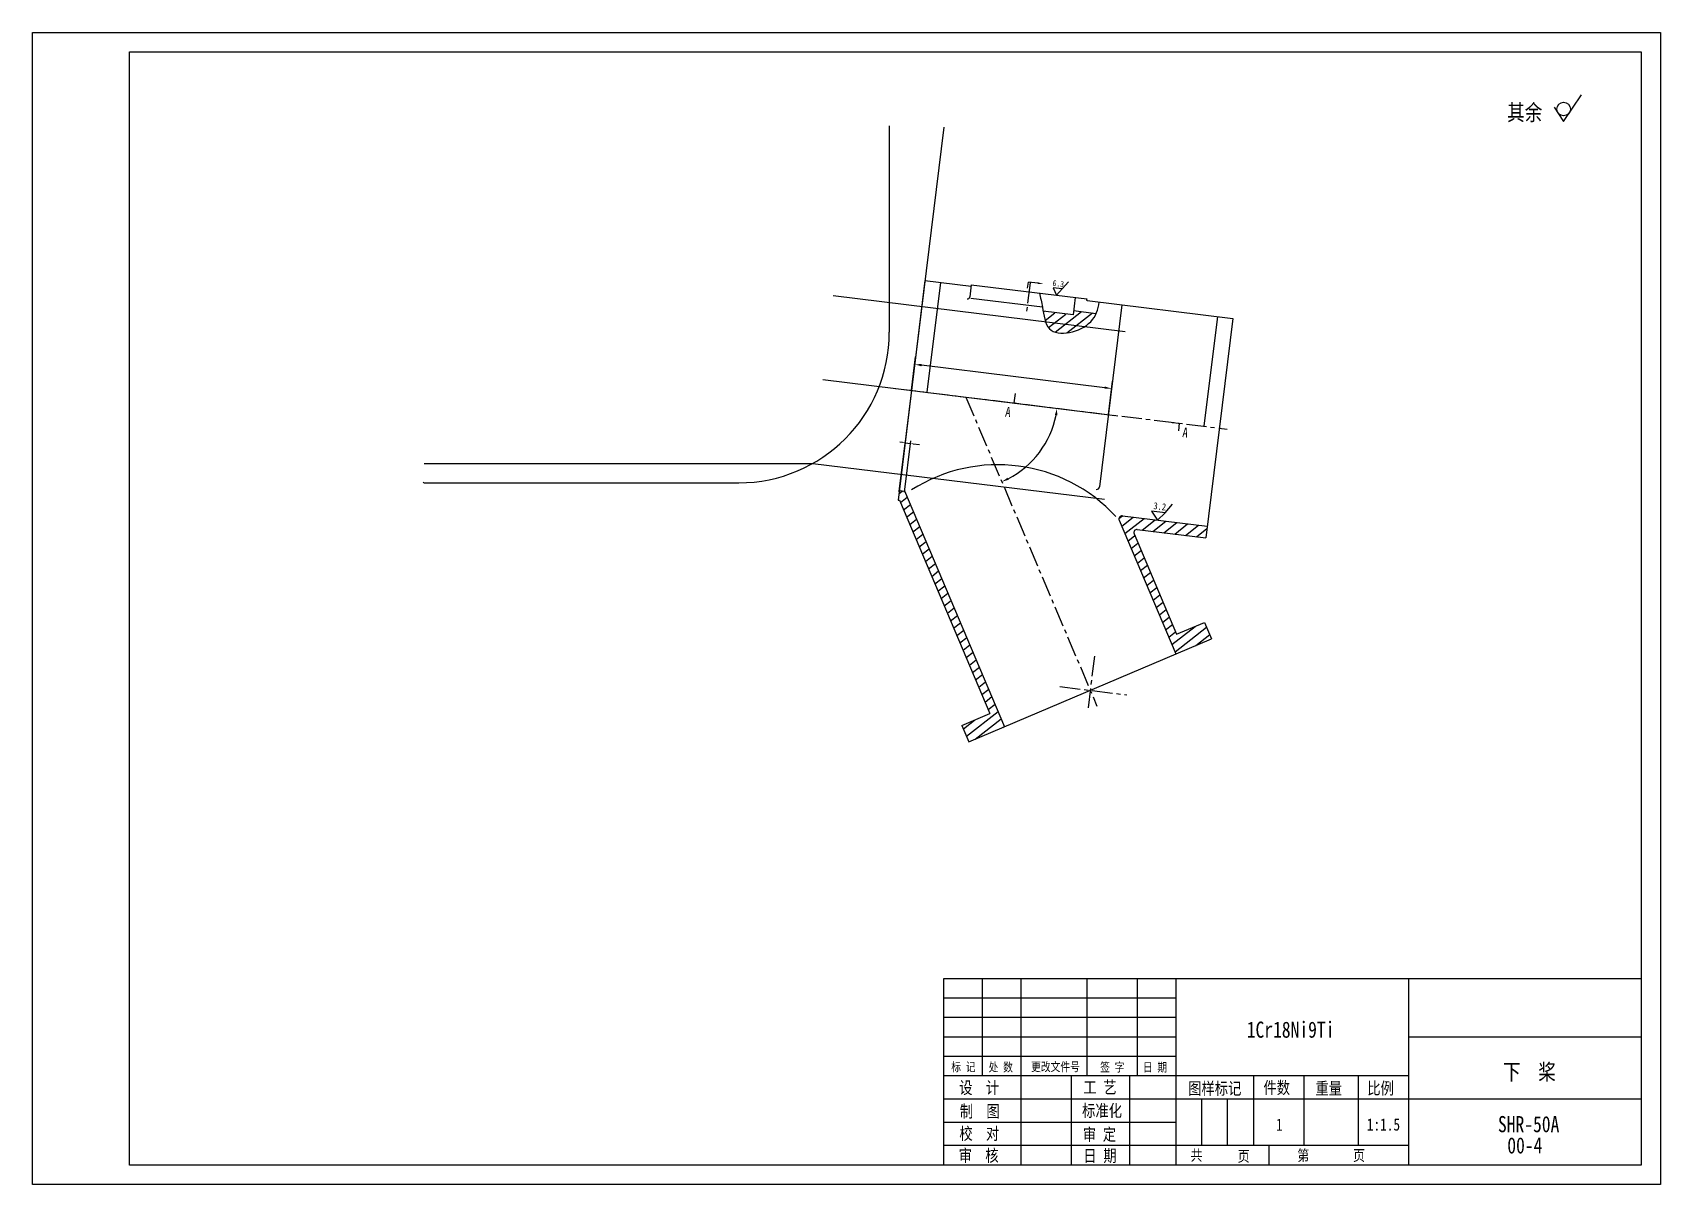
# Model space of a CAD drawing. Extents: x 67 to 2167, y 182 to 1667.
import ezdxf

# ---------------------------------------------------------------- set-up
doc = ezdxf.new("R2010")
doc.units = 0
doc.header["$LTSCALE"] = 10.5
doc.header["$MEASUREMENT"] = 0
doc.linetypes.add('CENTER', pattern=[2, 1.25, -0.25, 0.25, -0.25])
doc.layers.get('0').update_dxf_attribs({"color": 2, "linetype": 'CONTINUOUS'})
doc.layers.get('DEFPOINTS').update_dxf_attribs({"linetype": 'CONTINUOUS'})
for name, color, linetype in [('LINE_THIN', 2, 'CONTINUOUS'), ('PART', 3, 'CONTINUOUS'), ('SMPEN_THICK', 7, 'CONTINUOUS')]:
    doc.layers.add(name, color=color, linetype=linetype)
doc.styles.add('HZDX', font='', dxfattribs={"width": 0.8, "height": 0.5})
doc.styles.get('HZDX').set_extended_font_data('SimSun')
doc.dimstyles.new('HZDX', dxfattribs={"dimscale": 0, "dimtxt": 5, "dimasz": 3.5, "dimexe": 5.25, "dimexo": 0, "dimgap": 1.5, "dimtad": 1, "dimdec": 4, "dimdsep": 46, "dimtxsty": 'HZDX', "dimcen": 0.09, "dimclrd": 2, "dimclre": 2, "dimclrt": 2, "dimadec": 0, "dimazin": 0, "dimtol": 1, "dimtp": 0.2, "dimtfac": 0.66667, "dimtdec": 4, "dimtmove": 0, "dimatfit": 1, "dimfxl": 1, "dimtvp": 5, "dimtolj": 1, "dimarcsym": 0})
pattern_1 = [(38, (722.127, 672.962), (-6.156615, 7.88011), [])]

# ---------------------------------------------------------------- blocks, each defined once
blk = doc.blocks.new('*D46')
at = {"color": 2, "linetype": 'ByBlock', "transparency": 16777216}
for p, q in [((1590.3, 1140.7), (1598.4, 1206.8)), ((1594.6, 1204), (1591.1, 1204.5)), ((1597.3, 1139.9), (1605.4, 1206)), ((1598, 1203.6), (1605, 1202.8)), ((1608.5, 1202.3), (1616.6, 1201.3))]:
    blk.add_line(p, q, dxfattribs=at)
for points in [[(1594.6, 1204.6), (1594.5, 1203.5), (1598, 1203.6)], [(1608.5, 1202.9), (1608.4, 1201.7), (1605, 1202.8)]]:
    blk.add_solid(points, dxfattribs=at)
at = {"layer": 'DEFPOINTS', "color": 0, "linetype": 'ByBlock', "transparency": 16777216}
for p in [(1598, 1203.6), (1590.3, 1140.7), (1597.3, 1139.9)]:
    blk.add_point(p, dxfattribs=at)
at = {"color": 2, "linetype": 'ByBlock', "transparency": 16777216, "insert": (1615.2, 1203.3), "char_height": 0.5, "attachment_point": 5, "rotation": 353, "style": 'HZDX'}
blk.add_mtext('\\A1;7', dxfattribs=at)
blk = doc.blocks.new('*D49')
at = {"color": 2, "linetype": 'ByBlock', "transparency": 16777216}
for p, q in [((1606.3, 1271.3), (1611.7, 1314.5)), ((1855.6, 1274.7), (1619.4, 1303.7)), ((1860.4, 1240.1), (1865.7, 1283.3))]:
    blk.add_line(p, q, dxfattribs=at)
for points in [[(1619.6, 1305.2), (1619.2, 1302.2), (1610.5, 1304.8)], [(1855.8, 1276.2), (1855.4, 1273.2), (1864.6, 1273.6)]]:
    blk.add_solid(points, dxfattribs=at)
at = {"layer": 'DEFPOINTS', "color": 0, "linetype": 'ByBlock', "transparency": 16777216}
for p in [(1610.5, 1304.8), (1606.3, 1271.3), (1860.4, 1240.1)]:
    blk.add_point(p, dxfattribs=at)
at = {"color": 2, "linetype": 'ByBlock', "transparency": 16777216, "insert": (1741.1, 1293.6), "char_height": 0.5, "attachment_point": 5, "rotation": 353, "style": 'HZDX'}
blk.add_mtext('\\A1;256', dxfattribs=at)
blk = doc.blocks.new('*D58')
at = {"color": 2, "linetype": 'ByBlock', "transparency": 16777216}
blk.add_arc((1676.5, 1262.7), 118.7, 297.3464, 348.6536, dxfattribs=at)
for points in [[(1791.3, 1239.6), (1794.3, 1239.1), (1794.2, 1248.2)], [(1731.6, 1155.9), (1730.3, 1158.6), (1722.8, 1153.4)]]:
    blk.add_solid(points, dxfattribs=at)
at = {"layer": 'DEFPOINTS', "color": 0, "linetype": 'ByBlock', "transparency": 16777216}
for p in [(1585.8, 1273.8), (1676.5, 1262.7), (2013.4, 1221.3), (1757.4, 1175.9), (1838.1, 882)]:
    blk.add_point(p, dxfattribs=at)
at = {"color": 2, "linetype": 'ByBlock', "transparency": 16777216, "insert": (1772.2, 1201), "char_height": 0.5, "attachment_point": 5, "rotation": 57.2346, "style": 'HZDX'}
blk.add_mtext('\\A1;60°', dxfattribs=at)

msp = doc.modelspace()

# ---------------------------------------------------------------- hatches: boundary and pattern name
at = {"layer": 'SMPEN_THICK'}
h = msp.add_hatch(dxfattribs=at)
h.set_pattern_fill('ANSI31', color=256, scale=80, angle=-7, style=0)
h.set_pattern_definition(pattern_1)
edge = h.paths.add_edge_path()
edge.add_spline(control_points=[(1370.15514, 1307.28584), (1371.56831, 1298.64105), (1376.77547, 1270.31738), (1425.06938, 1281.66841), (1436.94721, 1300.58861), (1438.62578, 1304.45717)], knot_values=[27.9308489774, 27.9308489774, 27.9308489774, 27.9308489774, 52.1743084206, 106.2180111297, 118.9413275699, 118.9413275699, 118.9413275699, 118.9413275699], degree=3, periodic=0)
edge.add_line((1438.62578, 1304.45717), (1409.45166, 1308.03931))
edge.add_line((1409.45166, 1308.03931), (1408.77688, 1302.54369))
edge.add_line((1408.77688, 1302.54369), (1370.15514, 1307.28584))
h = msp.add_hatch(dxfattribs=at)
h.set_pattern_fill('ANSI31', color=256, scale=80, angle=-7, style=0)
h.set_pattern_definition(pattern_1)
h.paths.add_polyline_path([(1472.40369, 1043.39476, 0.5773502692), (1468.2342, 1037.86165), (1541.43124, 865.42023), (1587.45648, 884.95678), (1578.46967, 906.12839), (1542.43703, 890.83345), (1487.44335, 1020.39042, -0.5773502692), (1491.61285, 1025.92353), (1580.0189, 1015.06863), (1581.84694, 1029.95682)])
h.paths.add_polyline_path([(1301.53066, 788.57476), (1265.49802, 773.27981), (1274.48483, 752.1082), (1320.51008, 771.64476), (1191.59262, 1075.35525), (1184.52381, 1076.22319), (1183.00044, 1063.81637), (1184.79084, 1063.59653)])

# ---------------------------------------------------------------- linework, layer by layer
at = {"layer": 'DEFPOINTS', "color": 0, "linetype": 'ByBlock'}
for p in [(1179.92898, 1351.3338), (1216.39264, 1335.77401), (1351.97067, 1332.22475), (1614.75166, 1297.94428), (1614.75166, 1297.94428), (1614.75166, 1297.94428), (1179.79155, 1207.78052), (1200.36682, 1205.25419), (1200.36682, 1205.25419), (1402.82875, 1180.395), (1597.38528, 1156.50646), (1184.52381, 1076.22319), (1183.00044, 1063.81637), (1183.00044, 1063.81637), (1581.84694, 1029.95682)]:
    msp.add_point(p, dxfattribs=at)
at = {"layer": 'LINE_THIN', "linetype": 'Continuous'}
for p, q in [((66.5172, 181.51134), (66.5172, 1666.51133)), ((66.5172, 1666.51133), (2166.51718, 1666.51133)), ((2166.51718, 1666.51133), (2166.51718, 181.51134)), ((2166.51718, 181.51134), (66.5172, 181.51134))]:
    msp.add_line(p, q, dxfattribs=at)
at = {"layer": 'PART', "linetype": 'Continuous'}
for p, q in [((191.5172, 206.51134), (191.5172, 1641.51133)), ((191.5172, 1641.51133), (2141.51718, 1641.51133)), ((2141.51718, 1641.51133), (2141.51718, 206.51134)), ((1241.51718, 446.51134), (1241.51718, 206.51134)), ((2141.51718, 446.51134), (1241.51718, 446.51134)), ((1291.51718, 446.51134), (1291.51718, 321.51134)), ((1341.51718, 446.51134), (1341.51718, 206.51134)), ((1426.51718, 446.51134), (1426.51718, 321.51134)), ((1491.51718, 446.51134), (1491.51718, 321.51134)), ((1541.51718, 446.51134), (1541.51718, 206.51134)), ((1841.51718, 446.51134), (1841.51718, 206.51134)), ((2141.51718, 371.51134), (1841.51718, 371.51134)), ((1406.51718, 321.51134), (1406.51718, 206.51134)), ((1481.51718, 321.51134), (1481.51718, 206.51134)), ((1641.51718, 321.51134), (1641.51718, 231.51134)), ((1706.51718, 321.51134), (1706.51718, 231.51134)), ((1776.51718, 321.51134), (1776.51718, 231.51134)), ((1574.51718, 291.51134), (1574.51718, 231.51134)), ((1607.51718, 291.51134), (1607.51718, 231.51134)), ((2141.51718, 291.51134), (1841.51718, 291.51134)), ((1661.51718, 231.51134), (1661.51718, 206.51134)), ((2141.51718, 206.51134), (191.5172, 206.51134))]:
    msp.add_line(p, q, dxfattribs=at)
at = {"layer": 'SMPEN_THICK'}
for p, q in [((2041.60599, 1551.93268), (2064.6008, 1586.23406)), ((2029.37634, 1570.40299), (2041.60599, 1551.93268)), ((1171.65058, 1546.30141), (1171.65058, 1280.08494)), ((1242.02904, 1544.56571), (1187.08306, 1097.06666)), ((1394.89942, 1336.15409), (1402.99443, 1345.19762)), ((1099.48089, 1327.46), (1476.08796, 1281.21847)), ((1086.19713, 1219.27247), (1462.8042, 1173.03094)), ((1072.91337, 1111.08494), (1449.52044, 1064.8434)), ((1527.4677, 1047.51788), (1537.1817, 1058.37013)), ((1541.51718, 421.51134), (1241.51718, 421.51134)), ((1541.51718, 396.51134), (1241.51718, 396.51134)), ((1541.51718, 371.51134), (1241.51718, 371.51134)), ((1541.51718, 346.51134), (1241.51718, 346.51134)), ((1841.51718, 321.51134), (1241.51718, 321.51134)), ((1841.51718, 291.51134), (1241.51718, 291.51134)), ((1541.51718, 261.51134), (1241.51718, 261.51134)), ((1841.51718, 231.51134), (1241.51718, 231.51134))]:
    msp.add_line(p, q, dxfattribs=at)
at = {"layer": 'SMPEN_THICK', "color": 4}
for p, q in [((1217.7332, 1346.69202), (1183.00044, 1063.81637)), ((1217.7332, 1346.69202), (1277.28597, 1339.37986)), ((1237.58412, 1344.25463), (1220.21774, 1202.81681)), ((1277.52971, 1341.36495), (1275.62653, 1325.86482)), ((1369.32244, 1312.43579), (1276.78951, 1323.79741)), ((1277.52971, 1341.36495), (1426.41163, 1323.08455)), ((1411.52344, 1324.91259), (1408.77688, 1302.54369)), ((1426.41163, 1323.08455), (1426.28976, 1322.092)), ((1408.77688, 1302.54369), (1370.15514, 1307.28584)), ((1409.45166, 1308.03931), (1438.62578, 1304.45717)), ((1427.16044, 1320.97759), (1614.75166, 1297.94428)), ((1471.82502, 1315.49347), (1443.04112, 1081.06748)), ((1594.90074, 1300.38167), (1577.53436, 1158.94384)), ((1614.75166, 1297.94428), (1580.0189, 1015.06863)), ((571.54197, 1111.08494), (1072.91337, 1111.08494)), ((571.54197, 1086.08494), (977.65058, 1086.08494)), ((1184.52381, 1076.22319), (1191.47163, 1075.37011)), ((1191.49736, 1075.57967), (1320.51008, 771.64476)), ((1183.00044, 1063.81637), (1184.79084, 1063.59653)), ((1184.79084, 1063.59653), (1301.53066, 788.57476)), ((1468.2342, 1037.86165), (1541.43124, 865.42023)), ((1472.40369, 1043.39476), (1581.84694, 1029.95682)), ((1487.44335, 1020.39042), (1542.43703, 890.83345)), ((1491.61285, 1025.92353), (1580.0189, 1015.06863)), ((1542.43703, 890.83345), (1578.46967, 906.12839)), ((1578.46967, 906.12839), (1587.45648, 884.95678)), ((1274.48483, 752.1082), (1587.45648, 884.95678)), ((1265.49802, 773.27981), (1301.53066, 788.57476)), ((1265.49802, 773.27981), (1274.48483, 752.1082))]:
    msp.add_line(p, q, dxfattribs=at)
at = {"layer": 'SMPEN_THICK', "color": 5}
for p, q in [((1350.22524, 1337.04636), (1351.18698, 1344.87916)), ((1334.05955, 1201.38647), (1332.54775, 1189.07388)), ((1332.54775, 1189.07388), (1344.32658, 1187.62762)), ((1536.76618, 1163.99901), (1545.82186, 1162.88711)), ((1545.82186, 1162.88711), (1544.60596, 1152.98436))]:
    msp.add_line(p, q, dxfattribs=at)
at = {"layer": 'SMPEN_THICK', "linetype": 'CENTER', "ltscale": 2}
for p, q in [((1353.38315, 1343.72844), (1348.32642, 1302.54469)), ((1179.79155, 1207.78052), (1607.38305, 1155.27889)), ((1270.47078, 1196.64651), (1439.66171, 798.05767)), ((1436.39207, 862.68634), (1428.20198, 795.98342)), ((1391.7155, 823.35242), (1478.16486, 812.73777))]:
    msp.add_line(p, q, dxfattribs=at)
at = {"layer": 'SMPEN_THICK', "color": 2}
msp.add_lwpolyline([(1363.16386, 1343.40859), (1351.18698, 1344.87916)], dxfattribs=at)
at = {"layer": 'SMPEN_THICK'}
for points in [[(1394.89942, 1336.15409), (1383.05358, 1337.6071), (1387.22365, 1328.09084)], [(1527.4677, 1047.51788), (1509.76274, 1049.69001), (1517.5252, 1037.93182)]]:
    msp.add_lwpolyline(points, close=True, dxfattribs=at)
msp.add_circle((2041.66077, 1567.92003), 8.74471, dxfattribs=at)
at = {"layer": 'SMPEN_THICK', "color": 4}
for centre, radius, start, end in [((1272.64889, 1326.23043), 3, 263, 353), ((1427.28231, 1321.97014), 1, 173, 263), ((571.54197, 1087.08494), 1, 180, 270), ((1439.07094, 1081.55496), 4, 263, 353), ((1471.91622, 1039.42458), 4, 83, 203), ((1491.12537, 1021.95334), 4, 83, 203)]:
    msp.add_arc(centre, radius, start, end, dxfattribs=at)
at = {"layer": 'SMPEN_THICK'}
for centre, radius, start, end in [((977.65058, 1280.08494), 194, 270, 0), ((1311.74774, 902.47151), 206.88455, 42.57293359, 122.52368641)]:
    msp.add_arc(centre, radius, start, end, dxfattribs=at)
msp.add_open_spline([(1365.3882, 1330.57729), (1366.81894, 1324.75093), (1370.36346, 1309.50105), (1374.224, 1269.71768), (1433.05388, 1283.54509), (1441.10473, 1309.65448), (1442.57414, 1319.08502)], degree=3, knots=[4.6450797737, 4.6450797737, 4.6450797737, 4.6450797737, 23.1225636805, 52.1743084206, 106.2180111297, 133.9882151906, 133.9882151906, 133.9882151906, 133.9882151906], dxfattribs=at)
at = {"layer": 'SMPEN_THICK', "color": 5}
msp.add_point((1333.84267, 1188.86542), dxfattribs=at)
at = {"layer": 'SMPEN_THICK', "color": 4}
msp.add_point((1184.341, 1074.73437), dxfattribs=at)
msp.add_point((1184.341, 1074.73437), dxfattribs=at)
at = {"layer": 'SMPEN_THICK', "color": 2}
msp.add_solid([(1363.02168, 1342.25062), (1370.11168, 1342.5555), (1363.30604, 1344.56656)], dxfattribs=at)

# ---------------------------------------------------------------- texts
at = {"color": 2, "linetype": 'ByBlock', "attachment_point": 5, "rotation": 353, "style": 'HZDX'}
for s, insert, char_height in [('6.3', (1389.83765, 1342.85643), 7.5), ('A', (1324.94395, 1177.41756), 12.75), ('A', (1553.5757, 1150.9629), 12.75), ('3.2', (1520.662, 1055.65052), 9)]:
    msp.add_mtext(s, dxfattribs=dict(at, insert=insert, char_height=char_height))
at = {"layer": 'SMPEN_THICK', "style": 'HZDX', "width": 0.8}
for s, height, p in [('其余', 20.79, (1968.80009, 1553.16668)), ('1Cr18Ni9Ti', 20.79, (1632.82683, 370.63921)), ('标 记', 11.25, (1251.66276, 327.38465)), ('处 数', 11.25, (1299.83008, 327.02437)), ('更改文件号', 11.25, (1354.57991, 327.43344)), ('签 字', 11.25, (1443.7714, 326.98599)), ('日 期', 11.25, (1498.89064, 326.88033)), ('下  桨', 20.79, (1963.49578, 316.12803)), ('设  计', 15.75, (1261.92433, 298.3477)), ('工 艺', 15.75, (1422.05196, 298.81467)), ('图样标记', 15.75, (1557.20344, 297.41418)), ('件数', 15.75, (1654.33323, 298.34016)), ('重量', 15.75, (1721.46673, 297.51689)), ('比例', 15.75, (1788.3225, 297.6196)), ('制  图', 15.75, (1262.66324, 267.91215)), ('标准化', 15.75, (1420.40465, 268.75171)), ('校  对', 15.75, (1262.09728, 239.18065)), ('审 定', 15.75, (1421.33106, 238.06843)), ('1', 15.75, (1670.55031, 250.64739)), ('1:1.5', 15.75, (1787.76961, 250.89017)), ('SHR-50A', 20.79, (1956.91361, 248.83971)), ('00-4', 20.79, (1968.97203, 221.45015)), ('审  核', 15.75, (1261.27362, 210.95734)), ('日 期', 15.75, (1422.08668, 210.68508)), ('共', 14.175, (1560.32601, 212.16217)), ('页', 14.175, (1621.19906, 210.79692)), ('第', 14.175, (1698.00675, 211.82655)), ('页', 14.175, (1770.02012, 211.82655))]:
    msp.add_text(s, height=height, dxfattribs=at).set_placement(p)

# ---------------------------------------------------------------- dimensions: what is measured, and where the dimension line sits
at = {"layer": 'SMPEN_THICK'}
for base, p1, p2, override, picture, middle in [((1204.48728, 1238.81262), (1454.45864, 1174.05564), (1200.36682, 1205.25419), {"dimscale": 3, "dimtxt": 3, "dimasz": 3, "dimexe": 3.25, "dimtol": 0, "dimtp": 0.4, "dimtm": 0.4, "dimatfit": 2}, '*D49', (1334.56788, 1222.84073)), ((1192.05892, 1137.59179), (1191.28882, 1073.88129), (1184.341, 1074.73437), {"dimscale": 1, "dimtxt": 3, "dimexe": 3.25, "dimtol": 0, "dimtp": 0.4, "dimtm": 0.4, "dimatfit": 2}, '*D46', (1209.048, 1135.5058))]:
    dim = msp.add_linear_dim(base=base, p1=p1, p2=p2, angle=353, dimstyle='HZDX', override=override, dxfattribs=at)
    dim.commit()
    dim.dimension.update_dxf_attribs({"geometry": picture, "text_midpoint": middle, "dimtype": 160, "insert": (-405.98076, -66.01362)})
dim = msp.add_angular_dim_2l(base=(1351.40288, 1109.85746), line1=((1270.47078, 1196.64651), (1432.07141, 815.93929)), line2=((1179.79155, 1207.78052), (1607.38305, 1155.27889)), dimstyle='HZDX', override={"dimscale": 3, "dimtxt": 3, "dimasz": 3, "dimexe": 3.25, "dimdec": 0, "dimazin": 2, "dimtol": 0, "dimtp": 0.4, "dimtm": 0.4, "dimtdec": 0, "dimatfit": 2}, dxfattribs=at)
dim.commit()
dim.dimension.update_dxf_attribs({"geometry": '*D58', "text_midpoint": (1370.25877, 1132.42267), "dimtype": 162, "insert": (-405.98076, -66.01362)})

doc.saveas('drawing.dxf')
